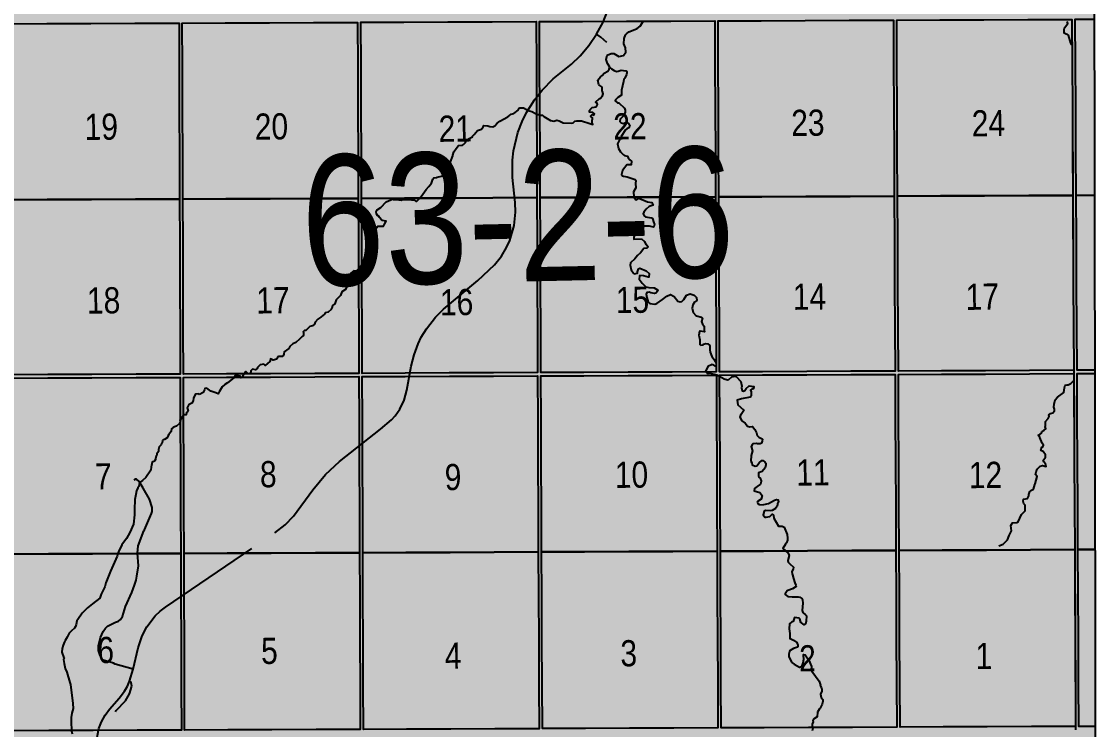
# Model space of a CAD drawing. Extents: x 405326 to 424052, y 6044755 to 6062236.
# Drawn here: x 417274.9 to 417601.5, y 6049507 to 6049722.1 of the extents above; entities that cross this region are included whole.
import ezdxf

# ---------------------------------------------------------------- set-up
doc = ezdxf.new("R2010")
doc.units = 0
doc.header["$LTSCALE"] = 5
doc.linetypes.add('DASHED2', pattern=[9.525, 6.35, -3.175])
for name, color, linetype in [('Quarters', 8, 'Continuous'), ('RoadSeg', 57, 'DASHED2'), ('T-WATER', 160, 'Continuous'), ('Townships', 57, 'Continuous')]:
    doc.layers.add(name, color=color, linetype=linetype)
doc.layers.add('ROUTE-MAP-BACKGROUND-H', color=7, linetype='Continuous', true_color=0xf0ebff)
doc.styles.add('120', font='ARIALN.TTF', dxfattribs={"height": 13})

msp = doc.modelspace()

# ---------------------------------------------------------------- hatches: boundary and pattern name
at = {"layer": 'ROUTE-MAP-BACKGROUND-H'}
h = msp.add_hatch(color=256, dxfattribs=at)
h.dxf.hatch_style = 1
h.paths.add_polyline_path([(416614.74, 6050107.04), (417600.353, 6050108.36), (417601.524, 6049233.335), (416615.912, 6049232.015)])

# ---------------------------------------------------------------- linework, layer by layer
at = {"layer": 'Quarters'}
for points in [[(417322.901, 6049681.552), (417322.945, 6049668.178), (417309.543, 6049668.126), (417296.141, 6049668.073), (417282.739, 6049668.021), (417269.671, 6049667.97), (417269.631, 6049681.343), (417269.592, 6049694.717), (417269.552, 6049708.091), (417269.512, 6049721.464), (417282.575, 6049721.515), (417295.973, 6049721.567), (417309.37, 6049721.619), (417322.768, 6049721.672), (417322.812, 6049708.298), (417322.856, 6049694.925)], [(417377.173, 6049681.764), (417377.221, 6049668.391), (417363.819, 6049668.338), (417350.418, 6049668.286), (417337.016, 6049668.233), (417323.948, 6049668.182), (417323.904, 6049681.556), (417323.859, 6049694.929), (417323.815, 6049708.302), (417323.771, 6049721.676), (417336.834, 6049721.727), (417350.231, 6049721.779), (417363.629, 6049721.831), (417377.026, 6049721.883), (417377.075, 6049708.51), (417377.124, 6049695.137)], [(417431.449, 6049681.987), (417431.503, 6049668.614), (417418.1, 6049668.559), (417404.696, 6049668.504), (417391.293, 6049668.449), (417378.224, 6049668.395), (417378.176, 6049681.768), (417378.127, 6049695.141), (417378.078, 6049708.514), (417378.029, 6049721.887), (417391.093, 6049721.941), (417404.492, 6049721.996), (417417.89, 6049722.051), (417431.288, 6049722.105), (417431.342, 6049708.733), (417431.395, 6049695.36)], [(417485.725, 6049682.211), (417485.784, 6049668.838), (417472.381, 6049668.783), (417458.978, 6049668.728), (417445.575, 6049668.672), (417432.506, 6049668.618), (417432.452, 6049681.991), (417432.399, 6049695.364), (417432.345, 6049708.737), (417432.291, 6049722.11), (417445.355, 6049722.163), (417458.754, 6049722.218), (417472.152, 6049722.273), (417485.55, 6049722.328), (417485.608, 6049708.956), (417485.667, 6049695.583)], [(417540.001, 6049682.434), (417540.064, 6049669.062), (417526.662, 6049669.007), (417513.259, 6049668.951), (417499.856, 6049668.896), (417486.787, 6049668.842), (417486.729, 6049682.215), (417486.67, 6049695.587), (417486.612, 6049708.96), (417486.553, 6049722.332), (417499.617, 6049722.386), (417513.015, 6049722.441), (417526.413, 6049722.496), (417539.811, 6049722.551), (417539.875, 6049709.178), (417539.938, 6049695.806)], [(417594.276, 6049682.677), (417594.344, 6049669.306), (417580.942, 6049669.246), (417567.539, 6049669.186), (417554.136, 6049669.125), (417541.068, 6049669.066), (417541.004, 6049682.439), (417540.941, 6049695.811), (417540.878, 6049709.183), (417540.814, 6049722.555), (417553.878, 6049722.613), (417567.276, 6049722.673), (417580.674, 6049722.732), (417594.072, 6049722.791), (417594.14, 6049709.419), (417594.208, 6049696.048)], [(417323.078, 6049628.058), (417323.121, 6049615.019), (417309.715, 6049614.967), (417296.308, 6049614.914), (417282.901, 6049614.861), (417269.829, 6049614.81), (417269.79, 6049627.849), (417269.75, 6049641.222), (417269.711, 6049654.596), (417269.671, 6049667.97), (417282.739, 6049668.021), (417296.141, 6049668.073), (417309.543, 6049668.126), (417322.945, 6049668.178), (417322.989, 6049654.805), (417323.033, 6049641.432)], [(417377.368, 6049628.272), (417377.416, 6049615.233), (417364.01, 6049615.18), (417350.603, 6049615.127), (417337.196, 6049615.075), (417324.124, 6049615.023), (417324.081, 6049628.062), (417324.037, 6049641.436), (417323.992, 6049654.809), (417323.948, 6049668.182), (417337.016, 6049668.233), (417350.418, 6049668.286), (417363.819, 6049668.338), (417377.221, 6049668.391), (417377.27, 6049655.018), (417377.319, 6049641.645)], [(417431.664, 6049628.496), (417431.716, 6049615.457), (417418.308, 6049615.402), (417404.9, 6049615.346), (417391.492, 6049615.291), (417378.419, 6049615.237), (417378.371, 6049628.275), (417378.322, 6049641.649), (417378.273, 6049655.022), (417378.224, 6049668.395), (417391.293, 6049668.449), (417404.696, 6049668.504), (417418.1, 6049668.559), (417431.503, 6049668.614), (417431.556, 6049655.241), (417431.61, 6049641.869)], [(417485.959, 6049628.72), (417486.017, 6049615.682), (417472.609, 6049615.627), (417459.201, 6049615.571), (417445.793, 6049615.516), (417432.72, 6049615.462), (417432.667, 6049628.5), (417432.613, 6049641.873), (417432.56, 6049655.246), (417432.506, 6049668.618), (417445.575, 6049668.672), (417458.978, 6049668.728), (417472.381, 6049668.783), (417485.784, 6049668.838), (417485.842, 6049655.466), (417485.901, 6049642.093)], [(417540.255, 6049628.945), (417540.317, 6049615.907), (417526.909, 6049615.852), (417513.501, 6049615.796), (417500.093, 6049615.741), (417487.02, 6049615.687), (417486.963, 6049628.725), (417486.904, 6049642.097), (417486.846, 6049655.47), (417486.787, 6049668.842), (417499.856, 6049668.896), (417513.259, 6049668.951), (417526.662, 6049669.007), (417540.064, 6049669.062), (417540.128, 6049655.69), (417540.191, 6049642.317)], [(417594.549, 6049629.192), (417594.616, 6049616.155), (417581.208, 6049616.094), (417567.801, 6049616.033), (417554.393, 6049615.972), (417541.32, 6049615.912), (417541.258, 6049628.95), (417541.194, 6049642.322), (417541.131, 6049655.694), (417541.068, 6049669.066), (417554.136, 6049669.125), (417567.539, 6049669.186), (417580.942, 6049669.246), (417594.344, 6049669.306), (417594.413, 6049655.934), (417594.481, 6049642.563)], [(417323.258, 6049573.896), (417323.302, 6049560.523), (417309.891, 6049560.47), (417296.48, 6049560.417), (417283.068, 6049560.364), (417269.992, 6049560.312), (417269.952, 6049573.686), (417269.912, 6049587.059), (417269.872, 6049600.433), (417269.832, 6049613.807), (417282.904, 6049613.858), (417296.311, 6049613.911), (417309.718, 6049613.964), (417323.124, 6049614.016), (417323.169, 6049600.643), (417323.213, 6049587.27)], [(417377.566, 6049574.111), (417377.616, 6049560.738), (417364.204, 6049560.685), (417350.793, 6049560.631), (417337.382, 6049560.579), (417324.305, 6049560.527), (417324.261, 6049573.9), (417324.216, 6049587.274), (417324.172, 6049600.647), (417324.128, 6049614.02), (417337.2, 6049614.072), (417350.606, 6049614.124), (417364.013, 6049614.177), (417377.419, 6049614.23), (417377.468, 6049600.857), (417377.517, 6049587.484)], [(417431.882, 6049574.336), (417431.936, 6049560.963), (417418.523, 6049560.907), (417405.11, 6049560.852), (417391.697, 6049560.796), (417378.619, 6049560.741), (417378.57, 6049574.115), (417378.521, 6049587.488), (417378.472, 6049600.861), (417378.423, 6049614.234), (417391.496, 6049614.288), (417404.904, 6049614.343), (417418.312, 6049614.399), (417431.72, 6049614.454), (417431.774, 6049601.082), (417431.828, 6049587.709)], [(417486.197, 6049574.562), (417486.256, 6049561.189), (417472.843, 6049561.134), (417459.43, 6049561.078), (417446.017, 6049561.022), (417432.939, 6049560.967), (417432.885, 6049574.34), (417432.831, 6049587.713), (417432.777, 6049601.086), (417432.724, 6049614.459), (417445.797, 6049614.513), (417459.205, 6049614.568), (417472.613, 6049614.624), (417486.021, 6049614.679), (417486.08, 6049601.307), (417486.138, 6049587.934)], [(417540.512, 6049574.788), (417540.575, 6049561.416), (417527.163, 6049561.36), (417513.75, 6049561.304), (417500.337, 6049561.248), (417487.259, 6049561.194), (417487.2, 6049574.566), (417487.142, 6049587.939), (417487.083, 6049601.311), (417487.024, 6049614.684), (417500.098, 6049614.738), (417513.506, 6049614.793), (417526.913, 6049614.849), (417540.321, 6049614.904), (417540.385, 6049601.532), (417540.448, 6049588.16)], [(417594.826, 6049575.038), (417594.895, 6049561.667), (417581.482, 6049561.605), (417568.069, 6049561.543), (417554.657, 6049561.481), (417541.579, 6049561.42), (417541.515, 6049574.792), (417541.451, 6049588.165), (417541.388, 6049601.537), (417541.325, 6049614.909), (417554.398, 6049614.969), (417567.806, 6049615.03), (417581.213, 6049615.091), (417594.621, 6049615.152), (417594.689, 6049601.781), (417594.758, 6049588.409)], [(417323.436, 6049520.304), (417323.481, 6049506.832), (417310.065, 6049506.779), (417296.649, 6049506.725), (417283.234, 6049506.672), (417270.152, 6049506.62), (417270.112, 6049520.092), (417270.071, 6049533.565), (417270.031, 6049546.939), (417269.992, 6049560.312), (417283.068, 6049560.364), (417296.48, 6049560.417), (417309.891, 6049560.47), (417323.302, 6049560.523), (417323.347, 6049547.149), (417323.391, 6049533.776)], [(417377.763, 6049520.52), (417377.813, 6049507.048), (417364.397, 6049506.995), (417350.981, 6049506.941), (417337.566, 6049506.888), (417324.484, 6049506.836), (417324.439, 6049520.308), (417324.394, 6049533.78), (417324.35, 6049547.154), (417324.305, 6049560.527), (417337.382, 6049560.579), (417350.793, 6049560.631), (417364.204, 6049560.685), (417377.616, 6049560.738), (417377.665, 6049547.364), (417377.714, 6049533.991)], [(417432.098, 6049520.746), (417432.152, 6049507.275), (417418.735, 6049507.219), (417405.317, 6049507.163), (417391.899, 6049507.107), (417378.816, 6049507.052), (417378.766, 6049520.524), (417378.717, 6049533.995), (417378.668, 6049547.368), (417378.619, 6049560.741), (417391.697, 6049560.796), (417405.11, 6049560.852), (417418.523, 6049560.907), (417431.936, 6049560.963), (417431.99, 6049547.59), (417432.044, 6049534.218)], [(417486.433, 6049520.973), (417486.492, 6049507.502), (417473.074, 6049507.446), (417459.657, 6049507.39), (417446.239, 6049507.334), (417433.156, 6049507.279), (417433.101, 6049520.751), (417433.047, 6049534.222), (417432.993, 6049547.595), (417432.939, 6049560.967), (417446.017, 6049561.022), (417459.43, 6049561.078), (417472.843, 6049561.134), (417486.256, 6049561.189), (417486.315, 6049547.817), (417486.373, 6049534.444)], [(417540.767, 6049521.2), (417540.831, 6049507.729), (417527.413, 6049507.673), (417513.996, 6049507.617), (417500.578, 6049507.561), (417487.495, 6049507.506), (417487.436, 6049520.977), (417487.376, 6049534.449), (417487.318, 6049547.821), (417487.259, 6049561.194), (417500.337, 6049561.248), (417513.75, 6049561.304), (417527.163, 6049561.36), (417540.575, 6049561.416), (417540.639, 6049548.043), (417540.703, 6049534.671)], [(417595.101, 6049521.434), (417595.17, 6049507.945), (417581.752, 6049507.891), (417568.334, 6049507.838), (417554.917, 6049507.785), (417541.834, 6049507.733), (417541.77, 6049521.205), (417541.706, 6049534.676), (417541.642, 6049548.048), (417541.579, 6049561.42), (417554.657, 6049561.481), (417568.069, 6049561.543), (417581.482, 6049561.605), (417594.895, 6049561.667), (417594.963, 6049548.296), (417595.032, 6049534.924)]]:
    msp.add_lwpolyline(points, close=True, dxfattribs=at)
for points in [[(417600.941, 6049669.347), (417595.348, 6049669.312), (417595.279, 6049682.683), (417595.211, 6049696.054), (417595.143, 6049709.426), (417595.075, 6049722.797), (417600.869, 6049722.833)], [(417601.012, 6049616.195), (417595.619, 6049616.161), (417595.553, 6049629.198), (417595.484, 6049642.569), (417595.416, 6049655.941), (417595.348, 6049669.312), (417600.941, 6049669.347)], [(417601.085, 6049561.706), (417595.898, 6049561.673), (417595.829, 6049575.044), (417595.761, 6049588.416), (417595.693, 6049601.787), (417595.624, 6049615.158), (417601.013, 6049615.192)], [(417601.157, 6049507.982), (417596.173, 6049507.951), (417596.104, 6049521.441), (417596.035, 6049534.931), (417595.966, 6049548.302), (417595.898, 6049561.673), (417601.085, 6049561.706)]]:
    msp.add_lwpolyline(points, dxfattribs=at)
at = {"layer": 'RoadSeg'}
msp.add_line((417307.759, 6049521.687), (417308.878, 6049525.37), dxfattribs=at)
for points in [[(417449.572, 6049718.288), (417451.59, 6049721.957), (417452.821, 6049725.078), (417464.229, 6049761.049), (417465.234, 6049763.831), (417468.294, 6049770.118)], [(417449.572, 6049718.288), (417451.59, 6049721.957), (417452.821, 6049725.078), (417464.229, 6049761.049), (417465.234, 6049763.831), (417468.294, 6049770.118)], [(417308.878, 6049525.37), (417310.337, 6049531.855), (417311.558, 6049535.441), (417312.963, 6049538.198), (417315.487, 6049541.512), (417317.019, 6049542.975), (417318.656, 6049544.241), (417351.874, 6049566.739), (417355.016, 6049569.201), (417357.521, 6049571.816), (417363.404, 6049579.892), (417367.265, 6049584.466), (417371.572, 6049588.416), (417383.937, 6049598.228), (417387.303, 6049601.061), (417388.474, 6049602.316), (417389.895, 6049604.309), (417391.2, 6049607.065), (417392.033, 6049610.143), (417393.34, 6049617.456), (417394.2, 6049620.835), (417395.393, 6049624.187), (417396.381, 6049626.204), (417397.956, 6049628.799), (417400.676, 6049632.283), (417403.085, 6049634.73), (417413.544, 6049643.469), (417418.599, 6049648.201), (417420.772, 6049650.842), (417422.313, 6049653.437), (417423.331, 6049655.62), (417424.632, 6049660.139), (417425.044, 6049664.24), (417424.949, 6049667.132), (417424.088, 6049674.731), (417424.109, 6049679.988), (417424.414, 6049682.822), (417425.726, 6049688.406), (417427.051, 6049691.794), (417428.39, 6049694.484), (417430.77, 6049698.327), (417433.069, 6049701.303), (417436.457, 6049704.669), (417441.983, 6049709.178), (417444.69, 6049711.697), (417447.317, 6049714.847), (417449.572, 6049718.288)], [(417308.878, 6049525.37), (417310.337, 6049531.855), (417311.558, 6049535.441), (417312.963, 6049538.198), (417315.487, 6049541.512), (417317.019, 6049542.975), (417318.656, 6049544.241), (417351.874, 6049566.739), (417355.016, 6049569.201), (417357.521, 6049571.816), (417363.404, 6049579.892), (417367.265, 6049584.466), (417371.572, 6049588.416), (417383.937, 6049598.228), (417387.303, 6049601.061), (417388.474, 6049602.316), (417389.895, 6049604.309), (417391.2, 6049607.065), (417392.033, 6049610.143), (417393.34, 6049617.456), (417394.2, 6049620.835), (417395.393, 6049624.187), (417396.381, 6049626.204), (417397.956, 6049628.799), (417400.676, 6049632.283), (417403.085, 6049634.73), (417413.544, 6049643.469), (417418.599, 6049648.201), (417420.772, 6049650.842), (417422.313, 6049653.437), (417423.331, 6049655.62), (417424.632, 6049660.139), (417425.044, 6049664.24), (417424.949, 6049667.132), (417424.088, 6049674.731), (417424.109, 6049679.988), (417424.414, 6049682.822), (417425.726, 6049688.406), (417427.051, 6049691.794), (417428.39, 6049694.484), (417430.77, 6049698.327), (417433.069, 6049701.303), (417436.457, 6049704.669), (417441.983, 6049709.178), (417444.69, 6049711.697), (417447.317, 6049714.847), (417449.572, 6049718.288)], [(417452.786, 6049715.795), (417450.888, 6049717.418), (417449.572, 6049718.288)], [(417452.786, 6049715.795), (417450.888, 6049717.418), (417449.572, 6049718.288)], [(417308.878, 6049525.37), (417303.325, 6049526.849), (417302.82, 6049527.138), (417299.738, 6049528.136), (417299.331, 6049528.494), (417298.737, 6049529.811), (417298.345, 6049531.034), (417298.282, 6049532.43), (417298.926, 6049535.005), (417299.752, 6049536.819), (417300.396, 6049537.83), (417301.081, 6049538.444), (417303.484, 6049539.66), (417304.376, 6049539.934), (417304.986, 6049540.419), (417305.644, 6049541.335), (417306.511, 6049544.348), (417308.449, 6049548.614), (417309.265, 6049550.927), (417309.732, 6049552.434), (417309.973, 6049553.603), (417310.438, 6049556.773), (417310.156, 6049560.626), (417310.408, 6049562.827), (417312.04, 6049567.42), (417312.301, 6049567.691), (417314.39, 6049572.66), (417314.578, 6049573.229), (417314.584, 6049574.493), (417313.798, 6049577.038), (417311.93, 6049580.391), (417310.658, 6049582.327), (417309.844, 6049583.041), (417309.512, 6049583.034), (417309.085, 6049582.759)], [(417308.878, 6049525.37), (417303.325, 6049526.849), (417302.82, 6049527.138), (417299.738, 6049528.136), (417299.331, 6049528.494), (417298.737, 6049529.811), (417298.345, 6049531.034), (417298.282, 6049532.43), (417298.926, 6049535.005), (417299.752, 6049536.819), (417300.396, 6049537.83), (417301.081, 6049538.444), (417303.484, 6049539.66), (417304.376, 6049539.934), (417304.986, 6049540.419), (417305.644, 6049541.335), (417306.511, 6049544.348), (417308.449, 6049548.614), (417309.265, 6049550.927), (417309.732, 6049552.434), (417309.973, 6049553.603), (417310.438, 6049556.773), (417310.156, 6049560.626), (417310.408, 6049562.827), (417312.04, 6049567.42), (417312.301, 6049567.691), (417314.39, 6049572.66), (417314.578, 6049573.229), (417314.584, 6049574.493), (417313.798, 6049577.038), (417311.93, 6049580.391), (417310.658, 6049582.327), (417309.844, 6049583.041), (417309.512, 6049583.034), (417309.085, 6049582.759)], [(417288.112, 6049452.44), (417286.552, 6049460.058), (417286.222, 6049464.641), (417286.65, 6049469.541), (417287.738, 6049474.687), (417288.394, 6049476.664), (417289.921, 6049479.923), (417292.106, 6049483.562), (417294.846, 6049487.646), (417295.837, 6049489.53), (417296.691, 6049491.611), (417297.308, 6049493.886), (417297.657, 6049496.222), (417297.744, 6049503.077), (417297.997, 6049505.245), (417298.451, 6049507.35), (417299.239, 6049509.396), (417300.295, 6049511.348), (417301.652, 6049513.24), (417304.609, 6049516.563), (417306.161, 6049518.626), (417307.093, 6049520.176), (417307.759, 6049521.687)], [(417288.112, 6049452.44), (417286.552, 6049460.058), (417286.222, 6049464.641), (417286.65, 6049469.541), (417287.738, 6049474.687), (417288.394, 6049476.664), (417289.921, 6049479.923), (417292.106, 6049483.562), (417294.846, 6049487.646), (417295.837, 6049489.53), (417296.691, 6049491.611), (417297.308, 6049493.886), (417297.657, 6049496.222), (417297.744, 6049503.077), (417297.997, 6049505.245), (417298.451, 6049507.35), (417299.239, 6049509.396), (417300.295, 6049511.348), (417301.652, 6049513.24), (417304.609, 6049516.563), (417306.161, 6049518.626), (417307.093, 6049520.176), (417307.759, 6049521.687)], [(417303.5, 6049512.381), (417303.692, 6049512.752), (417306.523, 6049515.706), (417307.775, 6049517.829), (417308.39, 6049520.204), (417308.236, 6049521.198), (417308.062, 6049521.527), (417307.759, 6049521.687)], [(417303.5, 6049512.381), (417303.692, 6049512.752), (417306.523, 6049515.706), (417307.775, 6049517.829), (417308.39, 6049520.204), (417308.236, 6049521.198), (417308.062, 6049521.527), (417307.759, 6049521.687)]]:
    msp.add_lwpolyline(points, dxfattribs=at)
at = {"layer": 'ROUTE-MAP-BACKGROUND-H'}
msp.add_lwpolyline([(416614.74, 6050107.04), (417600.353, 6050108.36), (417601.524, 6049233.335), (416615.912, 6049232.015)], close=True, dxfattribs=at)
at = {"layer": 'T-WATER', "linetype": 'Continuous'}
msp.add_line((417594.751, 6049612.952), (417594.607, 6049612.921), dxfattribs=at)
at = {"layer": 'T-WATER'}
for points in [[(417453.687, 6049708.229), (417452.971, 6049709.374), (417452.549, 6049710.621), (417452.81, 6049711.92), (417454.056, 6049712.432), (417454.92, 6049712.402), (417456.429, 6049711.54), (417457.833, 6049711.794), (417458.573, 6049712.833), (417458.399, 6049714.124), (417457.904, 6049715.324), (417458.044, 6049716.976), (417458.41, 6049718.131), (417458.735, 6049718.398), (417459.452, 6049718.986), (417460.772, 6049719.457), (417462.01, 6049720.022), (417462.913, 6049720.752), (417463.633, 6049721.818), (417463.741, 6049722.134), (417463.736, 6049722.262)], [(417594.079, 6049715.011), (417594.037, 6049715.043), (417593.715, 6049715.574), (417593.014, 6049717.971), (417592.721, 6049718.177), (417592.315, 6049718.281), (417591.69, 6049718.625), (417591.707, 6049719.561), (417591.823, 6049720.179), (417592.769, 6049721.569), (417592.571, 6049722.183)], [(417428.302, 6049695.371), (417428.779, 6049695.061), (417429.947, 6049694.759), (417431.12, 6049694.135), (417431.365, 6049694.055), (417432.37, 6049693.726), (417433.243, 6049693.631), (417433.566, 6049693.302), (417435.6, 6049692.092), (417436.634, 6049691.858), (417437.571, 6049692.136), (417438.307, 6049691.913), (417439.447, 6049691.318), (417441.971, 6049691.272), (417442.536, 6049691.395), (417443.033, 6049691.812), (417443.613, 6049691.997), (417444.067, 6049691.921), (417445.015, 6049691.969), (417447.564, 6049691.117), (417448.511, 6049690.867), (417448.441, 6049691.137), (417448.25, 6049691.337), (417448.315, 6049692.167), (417448.403, 6049692.338), (417448.401, 6049692.844), (417447.914, 6049693.304), (417447.938, 6049693.457), (417448.322, 6049693.871), (417448.82, 6049693.693), (417449.001, 6049694.069), (417448.457, 6049694.525), (417447.502, 6049694.573), (417447.468, 6049695.072), (417447.792, 6049695.451), (417448.256, 6049695.994), (417449.509, 6049696.239), (417449.629, 6049696.325), (417449.939, 6049696.954), (417449.771, 6049697.358), (417449.652, 6049697.347), (417449.29, 6049697.586), (417450.571, 6049698.725), (417450.737, 6049698.769), (417451.438, 6049699.565), (417451.601, 6049700.113), (417451.471, 6049700.888), (417451.342, 6049701.087), (417451.371, 6049702.063), (417451.241, 6049702.251), (417450.324, 6049702.889), (417450.063, 6049704.288), (417450.818, 6049705.278), (417451.385, 6049705.76), (417451.928, 6049706.488), (417453.023, 6049707.059), (417453.491, 6049707.626), (417453.687, 6049708.229)], [(417453.687, 6049708.229), (417454.165, 6049707.804), (417454.995, 6049707.24), (417455.73, 6049706.963), (417456.21, 6049706.997), (417457.114, 6049707.32), (417458.567, 6049707.155), (417458.782, 6049706.986), (417458.819, 6049706.957), (417458.784, 6049706.537), (417458.745, 6049706.059), (417458.173, 6049704.949), (417457.927, 6049704.656), (417457.813, 6049703.91), (417457.208, 6049701.24), (417457.178, 6049699.716), (417456.049, 6049699.032), (417455.383, 6049698.363), (417455.326, 6049698.017), (417455.946, 6049697.419), (417456.353, 6049697.42), (417458.074, 6049695.851), (417458.237, 6049695.494), (417458.369, 6049695.202), (417458.319, 6049694.473), (417457.669, 6049693.417), (417456.836, 6049692.47), (417456.708, 6049691.77), (417457.116, 6049691.338), (417457.836, 6049691.19), (417458.399, 6049691.432), (417458.847, 6049691.484), (417458.933, 6049691.494), (417459.471, 6049691.092), (417459.714, 6049690.606), (417459.481, 6049689.87), (417458.856, 6049689.482), (417458.411, 6049689.205), (417457.089, 6049687.195), (417456.017, 6049684.942), (417456.316, 6049683.6), (417456.949, 6049682.522), (417457.784, 6049681.669), (417458.164, 6049681.452), (417458.89, 6049681.216), (417459.009, 6049681.178), (417459.192, 6049680.704), (417459.695, 6049680.134), (417460.221, 6049679.734), (417460.122, 6049678.624), (417459.099, 6049678.633), (417458.901, 6049678.579), (417458.865, 6049678.569), (417458.185, 6049677.803), (417457.501, 6049676.827), (417457.193, 6049675.625), (417457.5, 6049675.293), (417457.837, 6049675.097), (417458.917, 6049674.918), (417458.946, 6049674.913), (417461.388, 6049674.162), (417461.606, 6049673.815), (417461.461, 6049672.898), (417461.564, 6049671.629), (417460.82, 6049670.346), (417460.918, 6049668.846), (417460.979, 6049668.76), (417461.576, 6049667.909), (417462.469, 6049668.417), (417465.078, 6049667.354), (417466.441, 6049667.129), (417466.874, 6049666.343), (417465.6, 6049665.936), (417464.667, 6049665.163), (417463.952, 6049664.236), (417463.755, 6049663.736), (417464.097, 6049663.084), (417464.481, 6049662.816), (417466.367, 6049662.46), (417466.597, 6049662.26), (417467.033, 6049660.948), (417467.255, 6049660.522), (417467.031, 6049659.738), (417466.944, 6049659.697), (417465.735, 6049659.939), (417464.277, 6049659.978), (417463.197, 6049659.314), (417461.564, 6049657.566), (417460.929, 6049656.579), (417460.948, 6049655.965), (417463.33, 6049656.155)], [(417379.133, 6049646.157), (417379.397, 6049646.258), (417379.65, 6049646.354), (417380.467, 6049647.193), (417380.894, 6049647.948), (417381.097, 6049648.285), (417381.203, 6049649.346), (417382.067, 6049650.127), (417381.095, 6049650.798), (417381.912, 6049651.465), (417381.265, 6049652.43), (417381.128, 6049653.42), (417381.153, 6049654.3), (417381.881, 6049656.726), (417382.48, 6049657.127), (417382.511, 6049658.525), (417382.273, 6049658.869), (417383.148, 6049659.942), (417384.94, 6049659.965), (417385.171, 6049660.557), (417385.743, 6049661.48), (417384.607, 6049661.645), (417384.289, 6049661.843), (417383.697, 6049662.628), (417383.604, 6049662.878), (417383.069, 6049663.154), (417382.736, 6049663.68), (417382.683, 6049664.308), (417383.016, 6049664.953), (417384.082, 6049665.608), (417385.66, 6049667.363), (417387.835, 6049668.294), (417387.808, 6049668.042), (417388.707, 6049668.075), (417390.278, 6049667.877), (417390.689, 6049668.039), (417393.348, 6049668.077), (417393.525, 6049667.947), (417394.071, 6049667.917), (417394.729, 6049667.578), (417394.985, 6049667.586), (417395.909, 6049668.491), (417396.376, 6049668.949), (417397.839, 6049671.049), (417398.719, 6049671.988), (417399.466, 6049672.971), (417399.875, 6049674.224), (417400.232, 6049674.634), (417401.038, 6049674.709), (417401.232, 6049674.857), (417403.438, 6049675.39), (417403.655, 6049675.61), (417404.175, 6049676.547), (417404.646, 6049677.992), (417404.678, 6049678.09), (417405.206, 6049678.623), (417405.378, 6049678.907), (417405.262, 6049679.5), (417405.94, 6049681.36), (417405.936, 6049681.537), (417406.29, 6049682.532), (417406.964, 6049683.545), (417407.658, 6049684.436), (417408.881, 6049684.548), (417409.21, 6049684.721), (417409.838, 6049685.355), (417409.95, 6049685.635), (417410.763, 6049686.512), (417411.949, 6049687.068), (417411.914, 6049687.348), (417412.494, 6049687.808), (417413.491, 6049688.973), (417414.666, 6049689.473), (417415.23, 6049690.123), (417415.333, 6049690.567), (417416.57, 6049690.407), (417417.211, 6049690.235), (417418.123, 6049690.132), (417418.722, 6049690.424), (417419.388, 6049691.229), (417420.276, 6049691.871), (417422.673, 6049693.17), (417423.651, 6049693.99), (417424.472, 6049694.191), (417425.857, 6049695.168), (417425.936, 6049695.361), (417426.13, 6049695.854), (417426.219, 6049695.86), (417427.083, 6049695.916), (417427.429, 6049695.939), (417428.302, 6049695.371)], [(417463.33, 6049656.155), (417464.214, 6049655.333), (417464.595, 6049654.384), (417464.863, 6049654.2), (417465.282, 6049653.722), (417464.902, 6049653.31), (417463.961, 6049653.129), (417462.983, 6049651.884), (417462.101, 6049651.02), (417461.26, 6049650.003), (417459.962, 6049648.788), (417459.801, 6049648.108), (417460.172, 6049646.698), (417460.832, 6049645.663), (417461.071, 6049645.494), (417462.036, 6049645.649), (417462.055, 6049646.035), (417462.36, 6049646.97), (417462.809, 6049647.185), (417464.753, 6049646.423), (417465.586, 6049645.537), (417465.494, 6049644.458), (417465.332, 6049644.416), (417463.89, 6049644.849), (417462.773, 6049644.968), (417462.63, 6049644.827), (417462.626, 6049643.861), (417463.529, 6049642.599), (417464.093, 6049642.027), (417464.589, 6049641.523), (417465.558, 6049641.28), (417467.114, 6049641.224), (417468.188, 6049640.595), (417468.236, 6049640.287), (417467.62, 6049639.579), (417467.221, 6049639.54), (417466.13, 6049639.691), (417465.577, 6049639.879), (417464.877, 6049639.803), (417464.745, 6049639.329), (417464.911, 6049638.23), (417465.281, 6049636.902), (417465.82, 6049636.49), (417467.312, 6049636.26), (417467.949, 6049636.438), (417469.703, 6049637.634), (417470.956, 6049638.669), (417472.11, 6049639.21), (417473.193, 6049638.543), (417474.349, 6049637.195), (417475.074, 6049636.916), (417475.497, 6049637.099), (417476.152, 6049637.629), (417476.956, 6049638.945), (417478.061, 6049639.419), (417479.255, 6049638.989), (417479.96, 6049638.313), (417480.142, 6049637.35), (417479.357, 6049636.846), (417478.872, 6049636.07), (417478.713, 6049635.005), (417479.021, 6049633.68), (417479.769, 6049632.861), (417479.97, 6049632.753), (417481.539, 6049632.333), (417481.812, 6049631.957), (417481.498, 6049630.991), (417481.813, 6049630.227), (417482.361, 6049629.592), (417482.274, 6049628.446), (417482.449, 6049627.847), (417481.11, 6049628.015), (417480.943, 6049627.952), (417480.692, 6049626.79), (417481.027, 6049625.392), (417481.027, 6049624.035), (417481.316, 6049623.835), (417482.02, 6049623.931), (417482.101, 6049624.058), (417482.82, 6049624.281), (417483.472, 6049624.177), (417484.033, 6049623.742), (417484.023, 6049622.335), (417484.173, 6049621.663), (417484.65, 6049620.373), (417485.39, 6049619.417), (417485.97, 6049618.392), (417486.008, 6049618.324), (417485.971, 6049618.102), (417485.844, 6049617.338), (417484.742, 6049617.93)], [(417379.133, 6049646.157), (417378.422, 6049645.886), (417378.272, 6049645.913), (417377.268, 6049646.095), (417375.899, 6049646.343), (417374.996, 6049645.675), (417374.552, 6049644.505), (417373.787, 6049643.621), (417373.918, 6049642.248), (417373.713, 6049641.654), (417373.387, 6049640.709), (417372.198, 6049639.987), (417371.836, 6049638.915), (417370.556, 6049637.602), (417370.065, 6049636.359), (417369.384, 6049635.846), (417369.161, 6049634.965), (417368.964, 6049634.601), (417368.054, 6049633.811), (417367.219, 6049633.616), (417367.004, 6049633.179), (417365.97, 6049632.437), (417365.902, 6049632.32), (417364.961, 6049631.672), (417364.115, 6049630.753), (417363.969, 6049630.18), (417363.282, 6049629.715), (417362.536, 6049629.502), (417361.284, 6049628.279), (417360.881, 6049628.208), (417360.476, 6049627.867), (417360.558, 6049627.719), (417360.56, 6049626.735), (417360.183, 6049626.46), (417359.344, 6049625.59), (417358.279, 6049624.644), (417357.356, 6049624.213), (417356.46, 6049623.366), (417356.118, 6049622.77), (417354.737, 6049621.787), (417354.649, 6049621.034), (417354.385, 6049620.545), (417354.166, 6049620.376), (417353.082, 6049620.385), (417352.834, 6049620.212), (417352.364, 6049619.57), (417351.817, 6049619.381), (417351.347, 6049619.22), (417351.049, 6049619.486), (417350.606, 6049619.607), (417350.552, 6049619.458), (417350.314, 6049618.792), (417348.899, 6049617.58), (417348.518, 6049617.98), (417347.391, 6049617.781), (417346.645, 6049617.058), (417346.56, 6049616.667), (417346.053, 6049616.351), (417345.128, 6049616.544), (417344.622, 6049616.034), (417344.61, 6049615.736), (417344.303, 6049615.126), (417344.293, 6049615.107), (417344.187, 6049615.126), (417343.716, 6049615.21), (417343.05, 6049615.812), (417342.785, 6049615.637), (417342.705, 6049615.12), (417342.696, 6049615.061), (417342.205, 6049614.51), (417342.113, 6049614.115), (417341.591, 6049613.879), (417341.577, 6049614.082), (417341.557, 6049614.113), (417341.371, 6049614.401), (417340.431, 6049614.555), (417339.957, 6049614.535), (417339.568, 6049614.105), (417339.376, 6049613.892), (417337.458, 6049612.333), (417336.703, 6049611.843), (417335.854, 6049611.115), (417334.961, 6049609.626), (417334.684, 6049609.012), (417333.967, 6049609.329), (417332.398, 6049609.796), (417331.174, 6049610.707), (417330.614, 6049610.605), (417330.547, 6049610.231), (417330.075, 6049609.388), (417328.952, 6049608.837)], [(417484.742, 6049617.93), (417483.439, 6049617.31), (417482.778, 6049615.79), (417482.856, 6049615.693), (417483.19, 6049615.277), (417483.556, 6049615.23), (417484.008, 6049615.301), (417486.145, 6049614.829), (417486.991, 6049614.368), (417488.388, 6049613.607), (417489.434, 6049613.282), (417489.807, 6049613.343), (417490.71, 6049614.15), (417491.792, 6049614.352), (417492.083, 6049614.271), (417493.427, 6049612.794), (417493.603, 6049612.301), (417493.75, 6049611.352), (417493.686, 6049610.84), (417493.821, 6049609.953), (417494.262, 6049609.776), (417494.692, 6049609.992), (417495.102, 6049610.655), (417496.035, 6049611.437), (417497.407, 6049611.249), (417497.337, 6049610.578), (417496.936, 6049610.572), (417496.379, 6049610.094), (417496.572, 6049609.645), (417496.639, 6049608.556), (417496.511, 6049608.13), (417496.274, 6049607.98), (417493.709, 6049607.451), (417492.362, 6049607.051), (417492.582, 6049605.681), (417494.323, 6049604.124), (417494.35, 6049603.965), (417493.791, 6049603.031), (417493.511, 6049602.844), (417493.206, 6049601.966), (417493.763, 6049600.757), (417494.741, 6049600.091), (417495.521, 6049599.205), (417496.243, 6049599.022), (417496.966, 6049599.117), (417497.737, 6049598.222), (417498.258, 6049597.177), (417498.436, 6049596.381), (417498.894, 6049595.877), (417499.968, 6049595.332), (417500.019, 6049595.187), (417499.942, 6049594.664), (417499.703, 6049594.052), (417499.369, 6049593.788), (417498.514, 6049593.776), (417498.24, 6049593.903), (417497.129, 6049593.81), (417496.993, 6049593.725), (417496.567, 6049592.997), (417497.003, 6049591.688), (417496.591, 6049590.254), (417496.538, 6049588.602), (417496.758, 6049588.003), (417496.957, 6049587.458), (417497.857, 6049587.078), (417498.292, 6049587.152), (417498.998, 6049588.001), (417499.012, 6049588.012), (417499.885, 6049588.712), (417500.108, 6049588.732), (417500.76, 6049588.389), (417500.968, 6049588.02), (417501.012, 6049587.942), (417501.085, 6049587.389), (417500.86, 6049586.542), (417499.926, 6049585.444), (417498.865, 6049585.031), (417498.817, 6049584.098), (417498.982, 6049583.727), (417499.294, 6049583.411), (417499.645, 6049582.623), (417499.663, 6049582.402), (417499.466, 6049581.534), (417498.411, 6049580.866), (417497.6, 6049580.28), (417497.563, 6049579.577), (417499.212, 6049579.034), (417499.983, 6049578.16), (417499.626, 6049576.965), (417498.575, 6049576.287), (417498.392, 6049576.078)], [(417571.896, 6049562.784), (417573.171, 6049563.306), (417573.528, 6049563.769), (417574.512, 6049564.693), (417575.029, 6049565.985), (417575.72, 6049567.41), (417575.543, 6049568.993), (417576.015, 6049569.796), (417577.337, 6049569.909), (417577.729, 6049570.148), (417578.725, 6049572.396), (417579.371, 6049572.928), (417579.895, 6049573.506), (417579.827, 6049575.234), (417579.447, 6049575.614), (417579.252, 6049576.377), (417579.378, 6049576.976), (417580.547, 6049577.235), (417581.013, 6049577.997), (417580.938, 6049578.411), (417581.239, 6049579.387), (417581.549, 6049579.677), (417582.375, 6049580.058), (417582.747, 6049581.423), (417582.919, 6049581.705), (417583.472, 6049583.927), (417583.024, 6049584.548), (417583.244, 6049585.357), (417583.542, 6049586.1), (417584.41, 6049586.997), (417585.117, 6049587.203), (417586.27, 6049586.927), (417586.023, 6049587.748), (417585.557, 6049588.391), (417585.297, 6049588.75), (417585.996, 6049589.755), (417586.006, 6049590.453), (417585.326, 6049591.441), (417584.66, 6049591.829), (417584.921, 6049592.756), (417585.171, 6049592.942), (417585.449, 6049593.428), (417584.977, 6049594.02), (417584.331, 6049595.694), (417583.838, 6049596.462), (417584.411, 6049596.715), (417584.808, 6049597.069), (417584.946, 6049597.612), (417585.59, 6049597.932), (417586.104, 6049598.384), (417585.955, 6049598.999), (417586.021, 6049599.323), (417586.016, 6049600.63), (417586.816, 6049601.516), (417587.123, 6049602.083), (417587.02, 6049602.675), (417587.546, 6049603.058), (417588.241, 6049603.259), (417588.784, 6049603.841), (417588.765, 6049604.343), (417588.573, 6049604.921), (417588.641, 6049605.856), (417588.944, 6049607.232), (417589.718, 6049607.97), (417591.65, 6049609.372), (417591.794, 6049610.816), (417592.031, 6049611.632), (417592.61, 6049611.791), (417592.927, 6049611.732), (417593.771, 6049612.163), (417594.402, 6049612.898), (417594.607, 6049612.921)], [(417328.952, 6049608.837), (417328.667, 6049608.996), (417327.868, 6049608.93), (417327.728, 6049608.825), (417327.174, 6049607.68), (417327.036, 6049606.875), (417326.626, 6049606.139), (417325.902, 6049605.779), (417325.776, 6049605.794), (417325.21, 6049604.765), (417325.535, 6049603.832), (417325.37, 6049603.496), (417325.061, 6049603.351), (417324.895, 6049602.612), (417324.288, 6049602.638), (417324.131, 6049602.423), (417323.75, 6049601.904), (417323.805, 6049601.686), (417323.132, 6049601.083), (417323.046, 6049601.006), (417323.133, 6049600.933), (417323.282, 6049600.809), (417323.134, 6049600.496), (417322.918, 6049600.034), (417321.991, 6049599.235), (417321.363, 6049599.022), (417321.035, 6049598.819), (417320.525, 6049598.363), (417320.437, 6049597.7), (417320.314, 6049597.45), (417319.629, 6049596.65), (417319.347, 6049596.196), (417319.145, 6049595.639), (417318.335, 6049595.179), (417317.933, 6049595.076), (417317.727, 6049594.812), (417317.625, 6049594.124), (417317.399, 6049593.934), (417317.375, 6049593.484), (417316.707, 6049592.891), (417316.582, 6049592.131), (417316.549, 6049591.451), (417316.037, 6049590.812), (417316.006, 6049590.378), (417315.782, 6049590.185), (417315.607, 6049589.285), (417315.627, 6049589.009), (417315.344, 6049588.533), (417314.653, 6049588.235), (417314.441, 6049587.259), (417314.349, 6049586.833), (417314.235, 6049585.844), (417312.656, 6049583.541), (417311.719, 6049582.68), (417310.97, 6049582.145), (417310.716, 6049581.865), (417310.655, 6049581.541), (417310.52, 6049580.824), (417310.217, 6049580.485), (417309.812, 6049579.498), (417309.616, 6049578.462), (417309.312, 6049576.869), (417309.232, 6049573.843), (417309.292, 6049572.256), (417308.928, 6049569.364), (417307.859, 6049566.917), (417306.819, 6049565.05), (417305.426, 6049563.143), (417304.343, 6049560.987), (417304.219, 6049560.471), (417304.023, 6049559.658), (417301.94, 6049555.102), (417300.564, 6049551.618), (417300.201, 6049550.369), (417299.16, 6049548.18), (417298.746, 6049546.954), (417296.493, 6049545.193), (417295.005, 6049544.03), (417293.302, 6049542.41), (417292.017, 6049540.397), (417291.721, 6049540.058), (417291.557, 6049538.958), (417291.33, 6049538.288), (417291.024, 6049537.828), (417290.109, 6049537.037), (417289.384, 6049536.276), (417289.176, 6049535.939), (417288.799, 6049535.031), (417288.172, 6049534.043), (417287.999, 6049533.66), (417287.528, 6049532.618)], [(417498.392, 6049576.078), (417498.687, 6049575.455), (417498.944, 6049575.457), (417499.204, 6049575.299), (417500.414, 6049575.391), (417501.873, 6049575.719), (417503.651, 6049576.709), (417504.271, 6049576.904), (417504.846, 6049576.841), (417504.869, 6049576.121), (417504.748, 6049575.962), (417504.481, 6049574.837), (417503.992, 6049574.148), (417502.996, 6049573.561), (417502.362, 6049573.445), (417500.923, 6049573.593), (417500.535, 6049573.407), (417500.277, 6049572.221), (417500.719, 6049571.588), (417501.184, 6049571.554), (417502.301, 6049571.756), (417502.979, 6049572.421), (417503.426, 6049572.121), (417503.445, 6049571.254), (417504.944, 6049568.757), (417506.01, 6049568.806), (417506.583, 6049568.519), (417507.59, 6049566.235), (417507.656, 6049565.137), (417507.599, 6049564.554), (417507.373, 6049563.723), (417507, 6049563.32), (417506.184, 6049562.039), (417507.047, 6049561.3), (417507.888, 6049560.579), (417508.112, 6049559.894), (417507.696, 6049558.383), (417507.84, 6049557.863), (417508.349, 6049557.358), (417509.514, 6049556.371), (417509.33, 6049555.779), (417508.939, 6049555.052), (417509.035, 6049554.279), (417509.144, 6049554.04), (417509.421, 6049552.894), (417509.831, 6049551.537), (417510.202, 6049550.889), (417510.231, 6049550.445), (417509.133, 6049549.744), (417507.722, 6049549.268), (417507.519, 6049549.119), (417506.946, 6049548.286), (417506.908, 6049548.02), (417507.695, 6049547.412), (417509.044, 6049547.3), (417510.84, 6049547.383), (417511.358, 6049547.267), (417511.979, 6049546.853), (417512.177, 6049546.468), (417512.275, 6049545.409), (417512.109, 6049543.217), (417512.347, 6049542.555), (417513.073, 6049541.869), (417513.396, 6049541.513), (417513.364, 6049539.952), (417513.071, 6049539), (417512.756, 6049538.851), (417511.865, 6049539.397), (417511.738, 6049539.574), (417511.361, 6049540.629), (417511.216, 6049540.838), (417509.818, 6049541.004), (417509.362, 6049539.824), (417508.983, 6049539.74), (417508.289, 6049539.147), (417508.105, 6049537.636), (417508.322, 6049536.168), (417508.324, 6049534.705), (417508.643, 6049534.561), (417509.488, 6049534.18), (417510.466, 6049533.504), (417510.805, 6049532.626), (417510.817, 6049532.209), (417510.633, 6049532.043), (417509.419, 6049531.631), (417508.495, 6049531.07), (417508.243, 6049530.77), (417508.008, 6049529.892), (417508.034, 6049529.231), (417508.468, 6049528.288), (417508.99, 6049527.402)], [(417287.528, 6049532.618), (417287.256, 6049531.674), (417287.161, 6049530.515), (417287.241, 6049530.184), (417287.709, 6049529.089), (417287.94, 6049528.665)], [(417287.94, 6049528.665), (417287.724, 6049528.271), (417287.867, 6049527.043), (417288.184, 6049525.574), (417288.738, 6049524.486), (417289.605, 6049521.273), (417289.805, 6049520.695), (417290.541, 6049514.921), (417290.595, 6049513.399), (417290.191, 6049512.031), (417289.998, 6049510.653), (417289.991, 6049509.362), (417290.09, 6049506.723), (417290.095, 6049506.591), (417290.289, 6049505.733)], [(417508.99, 6049527.402), (417509.638, 6049526.884), (417511.32, 6049525.967), (417511.583, 6049525.93), (417512.11, 6049526.404), (417512.377, 6049527.295), (417512.594, 6049528.431), (417512.475, 6049529.529), (417512.521, 6049529.799), (417513.04, 6049529.749), (417513.865, 6049528.516), (417514.119, 6049528.136), (417514.973, 6049526.18), (417515.065, 6049524.724), (417517.252, 6049521.735), (417517.645, 6049520.536), (417517.602, 6049520.346), (417517.96, 6049519.636), (417518.113, 6049519.147), (417518.038, 6049518.69), (417517.713, 6049517.745), (417517.866, 6049516.772), (417518.342, 6049516.136), (417518.358, 6049515.595), (417518.166, 6049514.713), (417517.609, 6049513.516), (417517.351, 6049513.265), (417516.733, 6049512.247), (417516.608, 6049510.854), (417515.573, 6049510.153), (417515.325, 6049509.778), (417515.41, 6049509.359), (417515.12, 6049508.626), (417515.161, 6049507.86), (417515.232, 6049507.646), (417515.291, 6049507.464), (417515.129, 6049506.636)]]:
    msp.add_lwpolyline(points, dxfattribs=at)
at = {"layer": 'Townships'}
msp.add_lwpolyline([(417594.072, 6049722.791), (417594.208, 6049696.048), (417594.344, 6049669.306), (417594.481, 6049642.563), (417594.616, 6049616.155), (417594.621, 6049615.152), (417594.758, 6049588.409), (417594.895, 6049561.667), (417595.032, 6049534.924), (417595.17, 6049507.945), (417595.175, 6049506.964)], dxfattribs=at)

# ---------------------------------------------------------------- texts
at = {"layer": 'RoadSeg', "style": '120'}
for s, height, rotation, p in [('19', 7.9497, 0.74884, (417294.161, 6049686.129)), ('20', 7.9497, 0.74884, (417345.838, 6049686.207)), ('22', 7.9497, 0.74884, (417454.747, 6049686.25)), ('23', 7.9497, 0.74884, (417508.818, 6049687.333)), ('24', 7.9497, 0.74884, (417563.67, 6049687.193)), ('21', 7.9497, 0.74884, (417401.69, 6049685.557)), ('63-2-6', 39.7485, 1.25608, (417360.305, 6049641.65)), ('15', 7.9497, 0.74884, (417455.515, 6049633.527)), ('14', 7.9497, 0.74884, (417509.29, 6049634.518)), ('17', 7.9497, 0.74884, (417561.795, 6049634.499)), ('18', 7.9497, 0.74884, (417294.851, 6049633.359)), ('17', 7.9497, 0.74884, (417346.3, 6049633.392)), ('16', 7.9497, 0.74884, (417402.102, 6049632.829)), ('7', 7.95, 0.74884, (417297.296, 6049579.92)), ('8', 7.95, 0.74884, (417347.412, 6049580.592)), ('9', 7.95, 0.74884, (417403.542, 6049579.732)), ('10', 7.9497, 0.74884, (417455.227, 6049580.408)), ('11', 7.9497, 0.74884, (417510.371, 6049581.094)), ('12', 7.9497, 0.74884, (417562.779, 6049580.32)), ('6', 7.95, 0.74884, (417298.014, 6049527.183)), ('5', 7.95, 0.74884, (417347.758, 6049526.913)), ('3', 7.95, 0.74884, (417456.92, 6049526.19)), ('4', 7.95, 0.74884, (417403.576, 6049525.461)), ('2', 7.95, 0.74884, (417511.23, 6049524.653)), ('1', 7.95, 0.74884, (417564.809, 6049525.353))]:
    msp.add_text(s, height=height, rotation=rotation, dxfattribs=at).set_placement(p)

doc.saveas('drawing.dxf')
